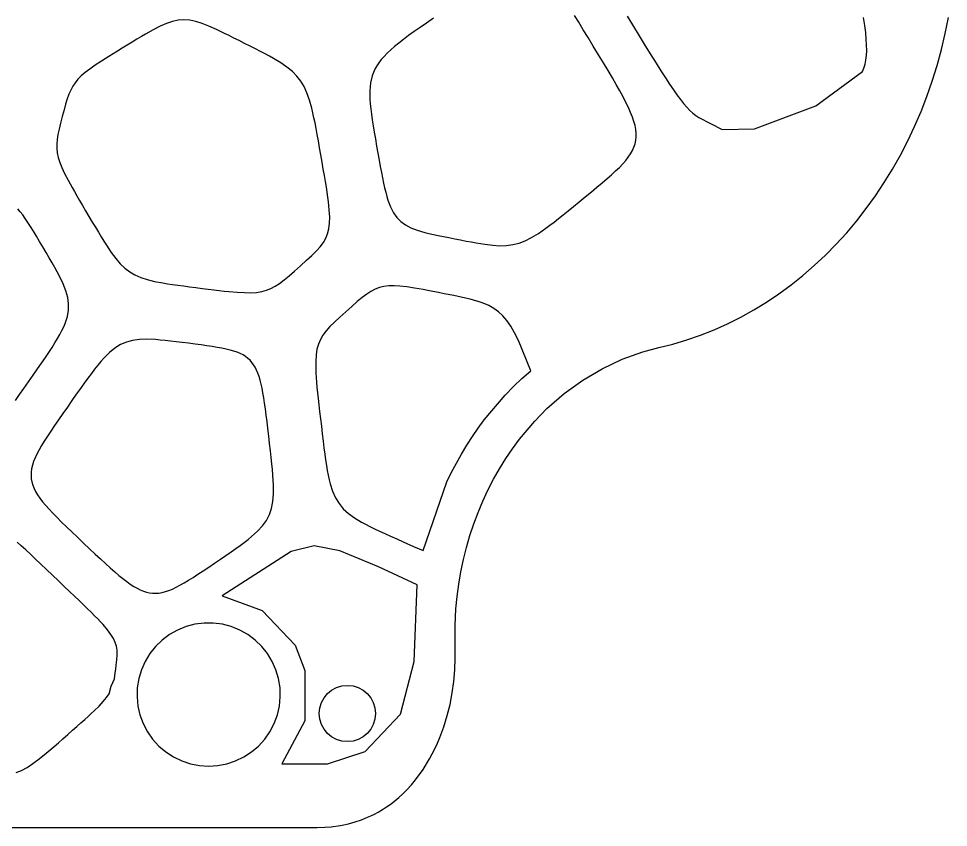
# Model space of a CAD drawing. Header units: millimetres. Extents: x -12999 to -11463, y -8335 to -6839.
# Drawn here: x -12206 to -11544, y -8335 to -7759 of the extents above; entities that cross this region are included whole.
import ezdxf

# ---------------------------------------------------------------- set-up
doc = ezdxf.new("R2010")
doc.units = ezdxf.units.MM
doc.header["$MEASUREMENT"] = 0

msp = doc.modelspace()

# ---------------------------------------------------------------- linework, layer by layer
at = {"color": 5, "linetype": 'Continuous'}
for points in [[(-12764.99, -8334.99), (-11993.27, -8334.99), (-11987.93, -8334.86), (-11983.27, -8334.51), (-11981.86, -8334.35), (-11978.46, -8333.89), (-11975.62, -8333.4), (-11970.93, -8332.36), (-11966.32, -8331.08), (-11961.8, -8329.56), (-11957.37, -8327.78), (-11955.05, -8326.74), (-11952.51, -8325.5), (-11949.79, -8324.04), (-11946.89, -8322.35), (-11943.85, -8320.39), (-11940.69, -8318.16), (-11937.93, -8316.03), (-11935.12, -8313.66), (-11932.27, -8311.05), (-11929.41, -8308.19), (-11926.19, -8304.67), (-11923.21, -8301.07), (-11917.89, -8293.7), (-11913.38, -8286.27), (-11909.6, -8278.97), (-11907.75, -8274.95), (-11906.1, -8271.07), (-11903.18, -8263.29), (-11900.72, -8255.38), (-11898.72, -8247.37), (-11897.16, -8239.25), (-11896.06, -8231.06), (-11895.4, -8222.79), (-11895.18, -8214.47), (-11895.18, -8191.32), (-11894.52, -8179.43), (-11893.69, -8170.55), (-11892.53, -8161.72), (-11891.04, -8152.95), (-11889.23, -8144.26), (-11887.1, -8135.68), (-11884.65, -8127.2), (-11881.88, -8118.86), (-11878.81, -8110.66), (-11875.44, -8102.62), (-11871.76, -8094.76), (-11867.81, -8087.08), (-11863.56, -8079.61), (-11859.05, -8072.36), (-11854.27, -8065.34), (-11849.23, -8058.56), (-11843.94, -8052.03), (-11838.42, -8045.78), (-11829.79, -8036.81), (-11817.43, -8026.04), (-11804.32, -8016.54), (-11790.55, -8008.37), (-11776.23, -8001.59), (-11761.45, -7996.26), (-11750.12, -7993.38), (-11740.12, -7990.86), (-11730.23, -7987.9), (-11720.43, -7984.49), (-11710.76, -7980.65), (-11701.23, -7976.37), (-11691.85, -7971.67), (-11682.64, -7966.55), (-11673.6, -7961.02), (-11664.76, -7955.08), (-11656.12, -7948.76), (-11647.71, -7942.05), (-11639.53, -7934.97), (-11631.59, -7927.52), (-11623.91, -7919.72), (-11616.5, -7911.59), (-11609.37, -7903.12), (-11602.53, -7894.34), (-11595.99, -7885.26), (-11589.76, -7875.9), (-11583.85, -7866.26), (-11578.27, -7856.36), (-11573.04, -7846.22), (-11568.14, -7835.85), (-11563.6, -7825.27), (-11559.42, -7814.49), (-11555.61, -7803.54), (-11552.17, -7792.42), (-11549.1, -7781.15), (-11546.42, -7769.76), (-11544.13, -7758.25)], [(-11910.57, -7758.91), (-11915.47, -7762.25), (-11920.04, -7765.4), (-11924.28, -7768.38), (-11928.2, -7771.21), (-11931.82, -7773.91), (-11935.14, -7776.48), (-11938.18, -7778.96), (-11940.94, -7781.36), (-11943.43, -7783.69), (-11945.66, -7785.99), (-11947.64, -7788.25), (-11949.39, -7790.51), (-11950.9, -7792.79), (-11952.2, -7795.09), (-11954.16, -7799.84), (-11955.36, -7804.91), (-11955.88, -7810.42), (-11955.91, -7813.39), (-11955.8, -7816.53), (-11955.56, -7819.86), (-11955.2, -7823.39), (-11954.72, -7827.15), (-11954.14, -7831.15), (-11953.47, -7835.4), (-11952.72, -7839.93), (-11951.88, -7844.75), (-11950.98, -7849.88), (-11950.08, -7855.03), (-11949.22, -7859.85), (-11948.41, -7864.37), (-11947.61, -7868.59), (-11946.84, -7872.54), (-11946.08, -7876.21), (-11945.31, -7879.63), (-11944.53, -7882.79), (-11943.73, -7885.73), (-11942.9, -7888.44), (-11941.1, -7893.24), (-11939.05, -7897.29), (-11936.66, -7900.71), (-11933.85, -7903.57), (-11930.52, -7905.97), (-11926.61, -7907.99), (-11922.03, -7909.74), (-11916.69, -7911.3), (-11913.72, -7912.04), (-11910.53, -7912.78), (-11907.1, -7913.52), (-11903.44, -7914.27), (-11899.53, -7915.06), (-11895.36, -7915.88), (-11891.22, -7916.7), (-11887.34, -7917.46), (-11883.69, -7918.15), (-11880.25, -7918.78), (-11873.96, -7919.8), (-11868.32, -7920.48), (-11863.21, -7920.78), (-11858.48, -7920.66), (-11853.99, -7920.06), (-11849.62, -7918.94), (-11845.22, -7917.26), (-11840.67, -7914.97), (-11835.83, -7912.03), (-11833.26, -7910.3), (-11830.57, -7908.39), (-11827.73, -7906.3), (-11824.73, -7904.01), (-11821.56, -7901.53), (-11818.2, -7898.85), (-11814.63, -7895.96), (-11810.83, -7892.86), (-11806.78, -7889.54), (-11802.48, -7886), (-11798.2, -7882.48), (-11794.2, -7879.16), (-11790.47, -7876.03), (-11787.02, -7873.07), (-11783.83, -7870.26), (-11780.91, -7867.58), (-11778.26, -7865.01), (-11775.88, -7862.52), (-11773.77, -7860.11), (-11771.92, -7857.75), (-11770.32, -7855.39), (-11768.98, -7853.03), (-11767.9, -7850.64), (-11767.09, -7848.21), (-11766.57, -7845.75), (-11766.32, -7843.25), (-11766.34, -7840.69), (-11766.61, -7838.04), (-11767.13, -7835.25), (-11767.91, -7832.32), (-11768.94, -7829.22), (-11770.23, -7825.94), (-11771.77, -7822.45), (-11773.57, -7818.74), (-11775.61, -7814.78), (-11777.9, -7810.57), (-11780.44, -7806.07), (-11783.23, -7801.27), (-11786.27, -7796.15), (-11789.55, -7790.69), (-11793.07, -7784.87), (-11796.84, -7778.67), (-11800.5, -7772.66), (-11803.95, -7767.01), (-11807.2, -7761.73), (-11810.28, -7756.82)], [(-11772.59, -7757.44), (-11768.81, -7763.66), (-11764.14, -7771.34), (-11759.82, -7778.42), (-11755.82, -7784.93), (-11752.13, -7790.9), (-11748.71, -7796.35), (-11745.54, -7801.31), (-11742.6, -7805.8), (-11739.84, -7809.85), (-11737.26, -7813.49), (-11734.83, -7816.74), (-11732.51, -7819.63), (-11730.29, -7822.18), (-11728.14, -7824.42), (-11726.02, -7826.37), (-11723.93, -7828.06), (-11721.82, -7829.52), (-11705.17, -7838), (-11682.06, -7837.68), (-11638.44, -7821.17), (-11605.3, -7796.8), (-11604.24, -7794.3), (-11603.41, -7791.59), (-11602.81, -7788.64), (-11602.43, -7785.43), (-11602.26, -7781.9), (-11602.31, -7778.03), (-11602.56, -7773.77), (-11603, -7769.1), (-11603.64, -7763.98), (-11604.47, -7758.37)], [(-12207.89, -8030.96), (-12205, -8026.83), (-12201.92, -8022.42), (-12198.63, -8017.72), (-12195.32, -8012.99), (-12192.23, -8008.54), (-12189.35, -8004.37), (-12186.68, -8000.45), (-12184.21, -7996.77), (-12181.95, -7993.3), (-12179.89, -7990.04), (-12178.03, -7986.95), (-12176.38, -7984.03), (-12174.92, -7981.26), (-12173.65, -7978.61), (-12172.58, -7976.08), (-12171.02, -7971.26), (-12170.21, -7966.68), (-12170.13, -7962.19), (-12170.76, -7957.66), (-12172.09, -7952.95), (-12174.08, -7947.92), (-12176.74, -7942.42), (-12178.31, -7939.45), (-12180.03, -7936.31), (-12181.92, -7932.99), (-12183.96, -7929.46), (-12186.15, -7925.71), (-12188.5, -7921.72), (-12190.87, -7917.71), (-12193.09, -7913.96), (-12195.21, -7910.45), (-12197.22, -7907.2), (-12199.14, -7904.18), (-12201, -7901.41), (-12202.81, -7898.87), (-12204.59, -7896.57), (-12206.36, -7894.5)], [(-12207.58, -8295.87), (-12203.68, -8294.36), (-12199.7, -8292.24), (-12195.52, -8289.5), (-12191, -8286.11), (-12186.03, -8282.05), (-12183.34, -8279.77), (-12180.48, -8277.31), (-12177.45, -8274.67), (-12174.22, -8271.86), (-12170.64, -8268.73), (-12167.31, -8265.82), (-12164.22, -8263.1), (-12161.36, -8260.57), (-12158.71, -8258.22), (-12156.28, -8256.02), (-12154.04, -8253.96), (-12152, -8252.04), (-12148.45, -8248.55), (-12145.54, -8245.43), (-12143.21, -8242.57), (-12141.38, -8239.88), (-12139.76, -8234.47), (-12137.57, -8229.27), (-12136.91, -8224.81), (-12136.61, -8222.28), (-12136.3, -8219.53), (-12135.9, -8215.78), (-12135.62, -8212.43), (-12135.56, -8210.8), (-12135.68, -8208.77), (-12136.15, -8206.04), (-12137.02, -8203.33), (-12138.33, -8200.52), (-12140.17, -8197.54), (-12142.59, -8194.27), (-12145.67, -8190.63), (-12147.48, -8188.64), (-12149.47, -8186.51), (-12151.67, -8184.25), (-12154.06, -8181.83), (-12156.67, -8179.24), (-12159.5, -8176.47), (-12162.57, -8173.51), (-12165.87, -8170.35), (-12169.42, -8166.97), (-12173.22, -8163.37), (-12177.28, -8159.52), (-12181.62, -8155.42), (-12185.96, -8151.33), (-12190.02, -8147.49), (-12193.83, -8143.9), (-12197.39, -8140.55), (-12200.71, -8137.43), (-12203.81, -8134.54), (-12206.7, -8131.86)]]:
    msp.add_lwpolyline(points, dxfattribs=at)
for points in [[(-11988.12, -7870.79), (-11988.91, -7866.23), (-11989.75, -7861.38), (-11990.66, -7856.2), (-11991.57, -7851.03), (-11992.43, -7846.17), (-11993.25, -7841.63), (-11994.05, -7837.37), (-11994.82, -7833.38), (-11995.59, -7829.66), (-11996.35, -7826.18), (-11997.13, -7822.93), (-11998.76, -7817.08), (-12000.55, -7811.98), (-12002.58, -7807.51), (-12004.94, -7803.56), (-12007.7, -7800.01), (-12010.95, -7796.75), (-12014.76, -7793.66), (-12019.21, -7790.63), (-12024.39, -7787.54), (-12027.27, -7785.93), (-12030.37, -7784.26), (-12033.68, -7782.52), (-12037.23, -7780.7), (-12041.02, -7778.76), (-12045.06, -7776.72), (-12048.89, -7774.77), (-12052.5, -7772.95), (-12055.91, -7771.25), (-12059.12, -7769.66), (-12065, -7766.85), (-12070.27, -7764.52), (-12075.07, -7762.65), (-12079.61, -7761.23), (-12083.96, -7760.33), (-12088.16, -7760.01), (-12092.22, -7760.28), (-12096.27, -7761.12), (-12100.46, -7762.53), (-12104.95, -7764.5), (-12109.87, -7767.03), (-12115.36, -7770.14), (-12118.35, -7771.91), (-12121.53, -7773.82), (-12124.91, -7775.88), (-12128.52, -7778.08), (-12132.07, -7780.25), (-12135.4, -7782.29), (-12138.52, -7784.2), (-12141.43, -7786.01), (-12146.68, -7789.32), (-12151.22, -7792.3), (-12155.11, -7795.01), (-12158.42, -7797.54), (-12161.23, -7799.95), (-12163.59, -7802.32), (-12165.57, -7804.73), (-12167.25, -7807.25), (-12168.69, -7809.95), (-12169.96, -7812.91), (-12171.12, -7816.21), (-12172.25, -7819.91), (-12173.4, -7824.09), (-12174.66, -7828.83), (-12175.91, -7833.62), (-12176.96, -7837.87), (-12177.79, -7841.7), (-12178.36, -7845.2), (-12178.65, -7848.48), (-12178.63, -7851.65), (-12178.27, -7854.79), (-12177.55, -7858.03), (-12176.46, -7861.48), (-12174.94, -7865.23), (-12172.99, -7869.39), (-12170.57, -7874.07), (-12167.66, -7879.36), (-12166.01, -7882.26), (-12164.23, -7885.37), (-12162.31, -7888.67), (-12160.24, -7892.19), (-12158.04, -7895.95), (-12155.68, -7899.94), (-12153.32, -7903.95), (-12151.1, -7907.72), (-12148.99, -7911.24), (-12147, -7914.53), (-12145.11, -7917.6), (-12143.3, -7920.46), (-12139.87, -7925.57), (-12136.61, -7929.95), (-12133.39, -7933.67), (-12130.13, -7936.8), (-12126.69, -7939.41), (-12122.96, -7941.58), (-12118.84, -7943.39), (-12114.21, -7944.89), (-12108.97, -7946.18), (-12103, -7947.31), (-12099.7, -7947.85), (-12096.18, -7948.38), (-12092.42, -7948.91), (-12088.41, -7949.44), (-12084.14, -7950), (-12079.58, -7950.58), (-12075.03, -7951.17), (-12070.76, -7951.71), (-12066.76, -7952.2), (-12063.01, -7952.66), (-12059.5, -7953.06), (-12056.21, -7953.41), (-12050.26, -7953.95), (-12045.04, -7954.24), (-12040.45, -7954.27), (-12036.39, -7954.02), (-12032.73, -7953.45), (-12029.37, -7952.56), (-12026.2, -7951.3), (-12023.11, -7949.68), (-12020, -7947.65), (-12016.75, -7945.2), (-12013.25, -7942.3), (-12009.41, -7938.94), (-12005.09, -7935.09), (-12000.79, -7931.22), (-11997.04, -7927.74), (-11993.82, -7924.55), (-11991.12, -7921.53), (-11988.9, -7918.55), (-11987.15, -7915.52), (-11985.84, -7912.3), (-11984.96, -7908.79), (-11984.48, -7904.87), (-11984.39, -7900.42), (-11984.65, -7895.33), (-11984.91, -7892.51), (-11985.26, -7889.48), (-11985.68, -7886.23), (-11986.18, -7882.76), (-11986.76, -7879.03), (-11987.41, -7875.05)], [(-11847.62, -8015.38), (-11841.36, -8009.87), (-11850.13, -7988.21), (-11852.83, -7982.78), (-11852.84, -7982.77), (-11855.53, -7978.1), (-11855.54, -7978.09), (-11858.28, -7974.11), (-11858.29, -7974.1), (-11861.16, -7970.73), (-11861.17, -7970.71), (-11864.23, -7967.87), (-11864.24, -7967.86), (-11867.54, -7965.47), (-11867.56, -7965.46), (-11871.15, -7963.45), (-11871.17, -7963.44), (-11875.14, -7961.72), (-11875.16, -7961.71), (-11879.56, -7960.22), (-11879.58, -7960.21), (-11884.48, -7958.87), (-11884.49, -7958.86), (-11889.96, -7957.59), (-11889.97, -7957.59), (-11896.06, -7956.31), (-11896.07, -7956.31), (-11902.85, -7954.96), (-11906.99, -7954.14), (-11910.88, -7953.38), (-11914.52, -7952.67), (-11917.94, -7952.03), (-11924.14, -7950.93), (-11929.58, -7950.09), (-11934.36, -7949.54), (-11938.59, -7949.3), (-11942.36, -7949.38), (-11945.79, -7949.8), (-11948.97, -7950.58), (-11952, -7951.75), (-11954.99, -7953.32), (-11958.05, -7955.3), (-11961.26, -7957.73), (-11964.74, -7960.62), (-11968.59, -7963.98), (-11972.91, -7967.84), (-11977.21, -7971.72), (-11980.97, -7975.2), (-11984.2, -7978.4), (-11986.94, -7981.45), (-11989.2, -7984.46), (-11991.02, -7987.56), (-11992.42, -7990.85), (-11993.42, -7994.47), (-11994.05, -7998.54), (-11994.35, -8003.16), (-11994.32, -8008.47), (-11994.2, -8011.41), (-11994, -8014.57), (-11993.74, -8017.96), (-11993.42, -8021.59), (-11993.03, -8025.49), (-11992.59, -8029.66), (-11992.1, -8034.11), (-11991.55, -8038.88), (-11990.96, -8043.96), (-11990.32, -8049.37), (-11989.68, -8054.8), (-11989.07, -8059.9), (-11988.48, -8064.67), (-11987.9, -8069.14), (-11987.32, -8073.31), (-11986.72, -8077.21), (-11986.1, -8080.86), (-11985.45, -8084.25), (-11984.75, -8087.42), (-11984, -8090.37), (-11982.29, -8095.69), (-11980.23, -8100.33), (-11977.73, -8104.42), (-11974.72, -8108.07), (-11971.11, -8111.41), (-11966.81, -8114.56), (-11961.73, -8117.63), (-11958.88, -8119.18), (-11955.8, -8120.76), (-11952.48, -8122.38), (-11948.92, -8124.05), (-11945.1, -8125.8), (-11941.02, -8127.64), (-11936.65, -8129.58), (-11932, -8131.63), (-11924.63, -8134.88), (-11917.96, -8137.79), (-11900.94, -8088.96), (-11897.64, -8082.15), (-11894.22, -8075.59), (-11890.62, -8069.16), (-11886.83, -8062.85), (-11882.86, -8056.66), (-11878.69, -8050.61), (-11874.35, -8044.7), (-11874.27, -8044.59), (-11874.43, -8044.82), (-11859.51, -8027.12), (-11853.69, -8021.15), (-11853.67, -8021.13)], [(-12029.35, -8116.35), (-12027.24, -8112.25), (-12025.75, -8107.81), (-12024.81, -8102.92), (-12024.38, -8097.42), (-12024.33, -8094.41), (-12024.39, -8091.19), (-12024.54, -8087.77), (-12024.79, -8084.1), (-12025.11, -8080.19), (-12025.51, -8076.02), (-12025.98, -8071.56), (-12026.52, -8066.81), (-12027.1, -8061.74), (-12027.74, -8056.35), (-12028.36, -8051.05), (-12028.96, -8046.07), (-12029.54, -8041.4), (-12030.1, -8037.03), (-12030.67, -8032.96), (-12031.25, -8029.16), (-12031.84, -8025.62), (-12032.47, -8022.34), (-12033.13, -8019.31), (-12033.84, -8016.51), (-12034.61, -8013.93), (-12035.45, -8011.56), (-12037.36, -8007.4), (-12039.67, -8003.93), (-12041.03, -8002.41), (-12042.53, -8001.02), (-12044.2, -7999.75), (-12046.04, -7998.61), (-12050.24, -7996.67), (-12052.63, -7995.84), (-12055.23, -7995.09), (-12058.04, -7994.4), (-12061.09, -7993.77), (-12064.38, -7993.17), (-12067.91, -7992.6), (-12071.72, -7992.04), (-12075.79, -7991.48), (-12080.16, -7990.91), (-12084.82, -7990.31), (-12089.38, -7989.73), (-12093.66, -7989.19), (-12097.68, -7988.71), (-12101.45, -7988.29), (-12104.99, -7987.95), (-12108.32, -7987.68), (-12114.39, -7987.42), (-12119.78, -7987.57), (-12124.63, -7988.21), (-12129.07, -7989.41), (-12133.21, -7991.22), (-12137.18, -7993.7), (-12141.12, -7996.93), (-12145.15, -8000.98), (-12147.23, -8003.32), (-12149.39, -8005.9), (-12151.63, -8008.71), (-12153.98, -8011.76), (-12156.44, -8015.07), (-12159.03, -8018.63), (-12161.78, -8022.47), (-12164.68, -8026.58), (-12167.77, -8030.98), (-12171.05, -8035.67), (-12174.33, -8040.36), (-12177.39, -8044.77), (-12180.24, -8048.91), (-12182.87, -8052.81), (-12185.28, -8056.47), (-12187.48, -8059.92), (-12189.44, -8063.17), (-12191.19, -8066.24), (-12192.7, -8069.15), (-12193.99, -8071.92), (-12195.04, -8074.56), (-12195.87, -8077.11), (-12196.46, -8079.6), (-12196.8, -8082.03), (-12196.89, -8084.42), (-12196.73, -8086.75), (-12196.31, -8089.04), (-12195.65, -8091.3), (-12194.75, -8093.56), (-12193.6, -8095.86), (-12192.19, -8098.21), (-12190.54, -8100.62), (-12188.62, -8103.13), (-12186.45, -8105.74), (-12184.02, -8108.48), (-12181.33, -8111.35), (-12178.37, -8114.38), (-12175.14, -8117.59), (-12171.65, -8120.98), (-12167.89, -8124.59), (-12163.85, -8128.42), (-12159.54, -8132.49), (-12155.26, -8136.54), (-12151.23, -8140.33), (-12147.44, -8143.87), (-12143.88, -8147.15), (-12140.52, -8150.19), (-12137.35, -8152.99), (-12134.36, -8155.54), (-12131.52, -8157.85), (-12128.83, -8159.93), (-12126.25, -8161.77), (-12123.79, -8163.37), (-12121.42, -8164.75), (-12119.13, -8165.89), (-12116.9, -8166.81), (-12114.71, -8167.51), (-12112.54, -8168), (-12110.36, -8168.26), (-12108.16, -8168.31), (-12105.92, -8168.13), (-12103.63, -8167.74), (-12101.28, -8167.13), (-12098.85, -8166.3), (-12096.32, -8165.26), (-12093.68, -8164.01), (-12090.9, -8162.55), (-12087.98, -8160.88), (-12084.89, -8159.02), (-12081.61, -8156.95), (-12078.13, -8154.69), (-12074.42, -8152.24), (-12070.48, -8149.59), (-12066.28, -8146.76), (-12062.13, -8143.95), (-12058.23, -8141.3), (-12054.59, -8138.81), (-12051.2, -8136.44), (-12048.05, -8134.19), (-12045.13, -8132.04), (-12042.44, -8129.97), (-12039.97, -8127.96), (-12035.66, -8124.08), (-12032.13, -8120.25)], [(-11922.24, -8162.19), (-11949.61, -8149.39), (-11977.28, -8137.95), (-11995.46, -8134.44), (-12011.85, -8138.54), (-12061, -8170.05), (-12032.46, -8180.46), (-12008.98, -8205.16), (-12001.98, -8223.37), (-12001.98, -8259.03), (-12018.46, -8289.81), (-11985.95, -8289.63), (-11959.17, -8280.87), (-11934.06, -8254.26), (-11924.29, -8216.93)], [(-12019.73, -8235.51), (-12020.78, -8229.06), (-12022.63, -8222.8), (-12025.28, -8216.82), (-12028.67, -8211.23), (-12032.74, -8206.12), (-12037.44, -8201.58), (-12042.67, -8197.67), (-12048.37, -8194.46), (-12054.43, -8192.01), (-12060.75, -8190.35), (-12067.23, -8189.52), (-12073.76, -8189.52), (-12080.25, -8190.35), (-12086.57, -8192.01), (-12092.62, -8194.46), (-12098.32, -8197.67), (-12103.56, -8201.58), (-12108.25, -8206.12), (-12112.33, -8211.23), (-12115.71, -8216.82), (-12118.36, -8222.8), (-12120.22, -8229.06), (-12121.26, -8235.51), (-12121.47, -8242.04), (-12120.84, -8248.55), (-12119.39, -8254.92), (-12117.13, -8261.05), (-12114.11, -8266.85), (-12110.37, -8272.21), (-12105.98, -8277.05), (-12101, -8281.28), (-12095.52, -8284.85), (-12089.64, -8287.68), (-12083.43, -8289.74), (-12077.02, -8290.99), (-12070.5, -8291.41), (-12063.97, -8290.99), (-12057.56, -8289.74), (-12051.36, -8287.68), (-12045.47, -8284.85), (-12039.99, -8281.28), (-12035.02, -8277.05), (-12030.62, -8272.21), (-12026.88, -8266.85), (-12023.86, -8261.05), (-12021.6, -8254.92), (-12020.15, -8248.55), (-12019.52, -8242.04)]]:
    msp.add_lwpolyline(points, close=True, dxfattribs=at)
at = {"color": 1, "linetype": 'Continuous'}
msp.add_circle((-11971.8, -8253.87), 20, dxfattribs=at)

doc.saveas('drawing.dxf')
